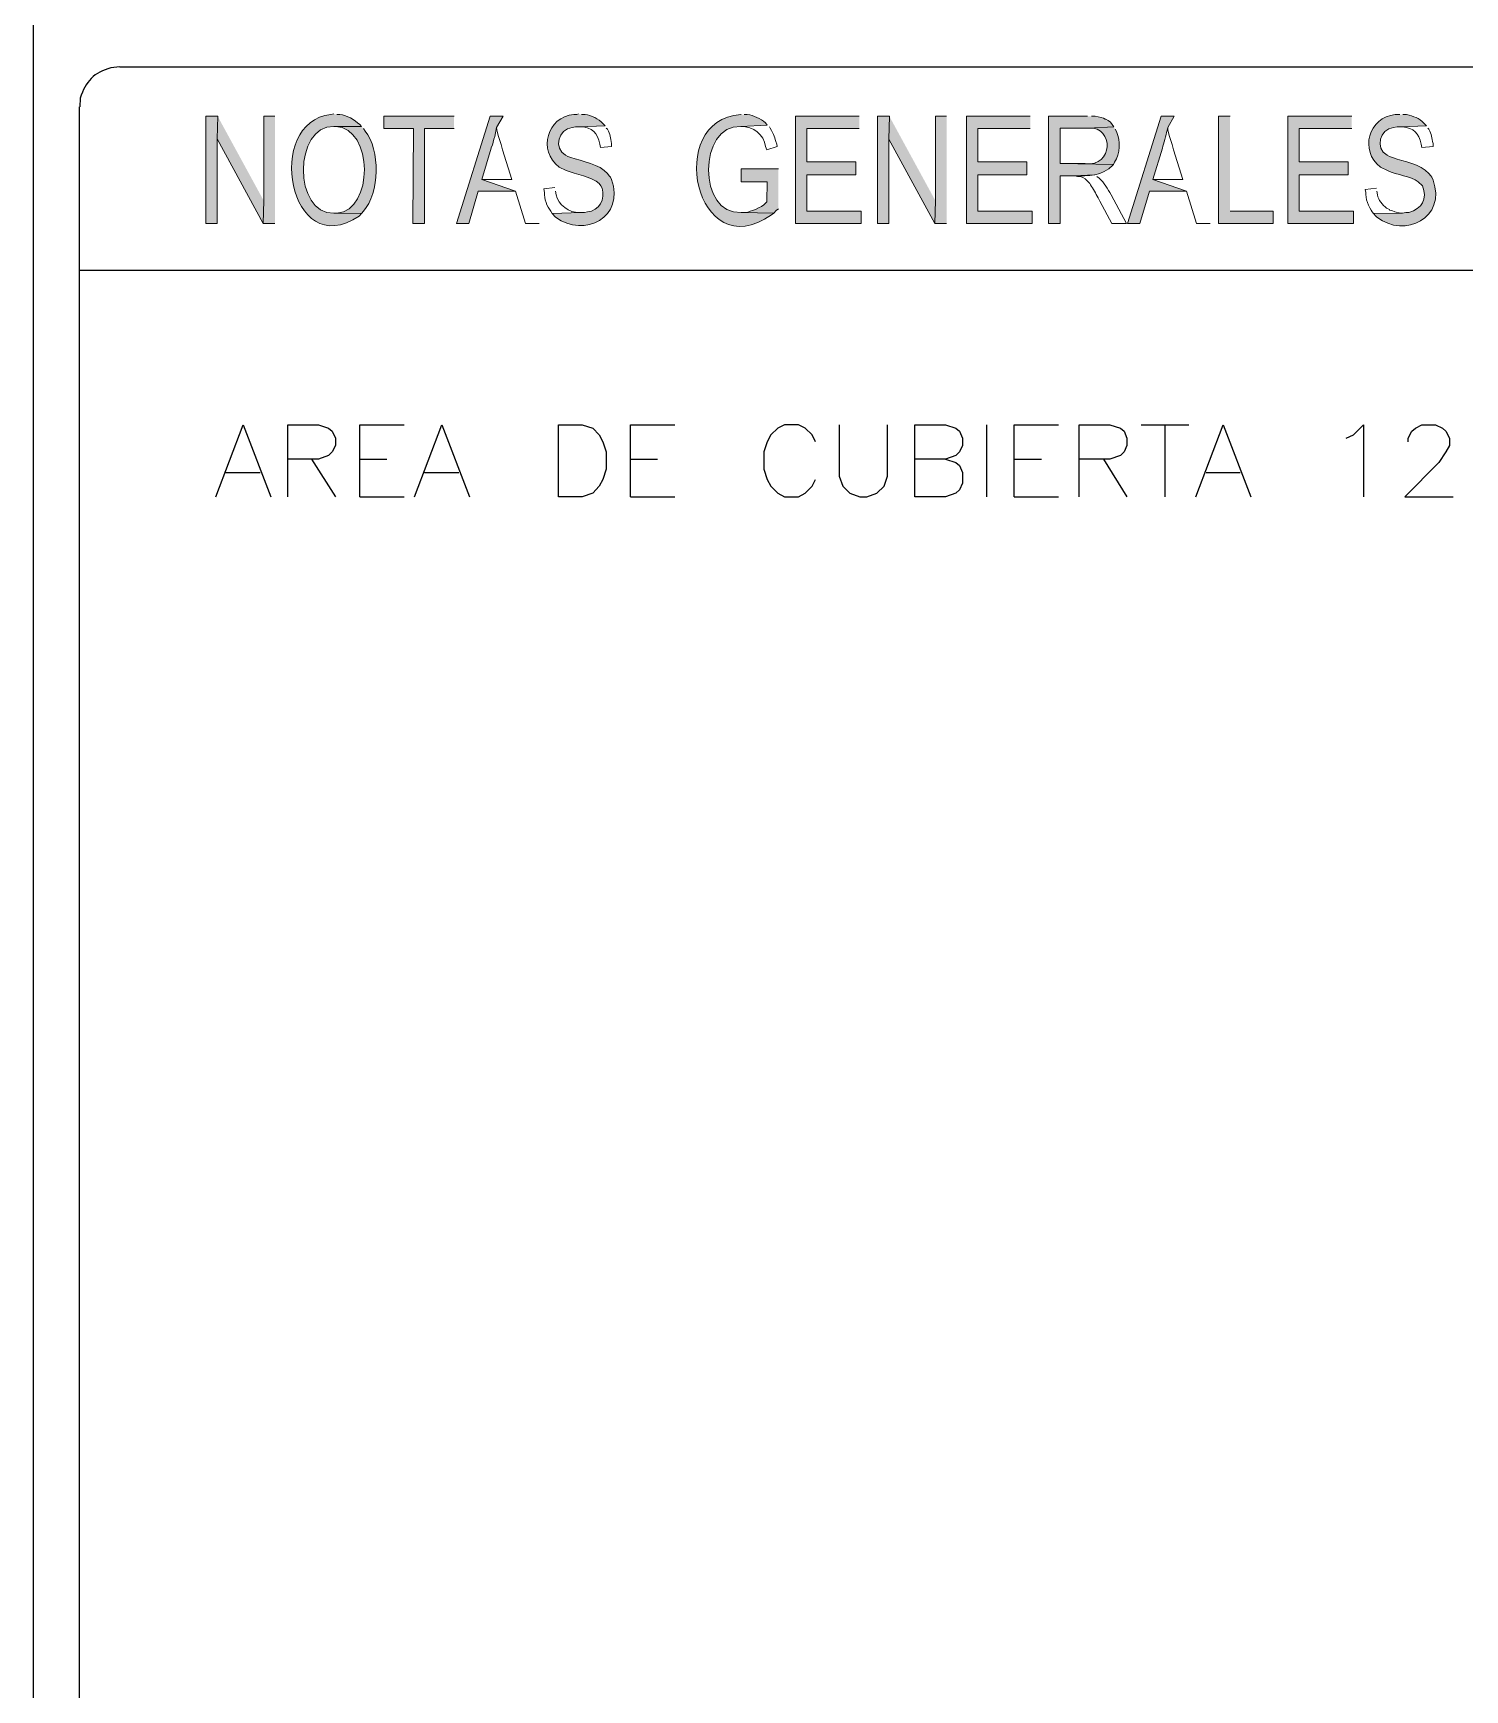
# Model space of a CAD drawing. Header units: inches. Extents: x 5 to 295, y 10 to 227.
# Drawn here: x 250.72 to 269.9, y 102.47 to 124.66 of the extents above; entities that cross this region are included whole.
import ezdxf

# ---------------------------------------------------------------- set-up
doc = ezdxf.new("R2010")
doc.units = ezdxf.units.IN
doc.header["$MEASUREMENT"] = 0
doc.layers.add('1- 1', color=1, linetype='Continuous')
doc.layers.add('1- 3', color=3, linetype='Continuous')

msp = doc.modelspace()

# ---------------------------------------------------------------- hatches: boundary and pattern name
at = {"layer": '1- 3'}
for points in [[(253.196, 123.543), (253.038, 123.543), (253.038, 122.106), (253.188, 122.106), (253.188, 123.243)], [(253.196, 123.543), (253.188, 123.243), (253.804, 122.106), (253.812, 122.414)], [(253.962, 123.543), (253.812, 123.543), (253.812, 122.414), (253.804, 122.106), (253.962, 122.106)], [(256.363, 123.543), (255.423, 123.543), (255.423, 123.378), (255.818, 123.378), (255.81, 122.106), (255.968, 122.106), (255.968, 123.378), (256.363, 123.378)], [(257.019, 123.543), (256.845, 123.543), (256.395, 122.106), (256.561, 122.106), (256.687, 122.54), (257.185, 122.54), (256.735, 122.698), (256.861, 123.117), (256.861, 123.125), (256.877, 123.156), (256.893, 123.235), (256.908, 123.275), (256.932, 123.393)], [(261.79, 123.543), (260.937, 123.543), (260.937, 122.106), (261.814, 122.106), (261.814, 122.272), (261.087, 122.272), (261.087, 122.761), (261.743, 122.761), (261.743, 122.935), (261.087, 122.935), (261.087, 123.378), (261.79, 123.378)], [(262.193, 123.543), (262.035, 123.543), (262.035, 122.106), (262.185, 122.106), (262.185, 123.235)], [(262.193, 123.543), (262.185, 123.235), (262.801, 122.106), (262.809, 122.414)], [(262.959, 123.543), (262.809, 123.543), (262.809, 122.414), (262.801, 122.106), (262.959, 122.106)], [(264.081, 123.543), (263.228, 123.543), (263.228, 122.106), (264.104, 122.106), (264.104, 122.272), (263.378, 122.272), (263.378, 122.761), (264.033, 122.761), (264.033, 122.935), (263.378, 122.935), (263.378, 123.378), (264.081, 123.378)], [(266.758, 123.543), (266.6, 123.543), (266.6, 122.106), (267.335, 122.106), (267.335, 122.272), (266.758, 122.272)], [(268.386, 123.543), (267.532, 123.543), (267.532, 122.106), (268.409, 122.106), (268.409, 122.272), (267.683, 122.272), (267.683, 122.761), (268.338, 122.761), (268.338, 122.935), (267.683, 122.935), (267.683, 123.378), (268.386, 123.378)], [(260.708, 122.84), (260.21, 122.84), (260.21, 122.667), (260.558, 122.667), (260.55, 122.398), (260.51, 122.359), (260.479, 122.335), (260.439, 122.319), (260.4, 122.295), (260.36, 122.28), (260.329, 122.272), (260.289, 122.256), (260.21, 122.256), (260.645, 122.248), (260.676, 122.28), (260.708, 122.303)]]:
    msp.add_hatch(color=256, dxfattribs=at).paths.add_polyline_path(points)
h = msp.add_hatch(color=256, dxfattribs=at)
edge = h.paths.add_edge_path()
edge.add_spline(control_points=[(254.752, 123.575), (254.752, 123.575), (254.713, 123.567), (254.713, 123.567), (253.817, 123.478), (254.145, 121.57), (255.092, 122.208), (255.092, 122.208), (255.123, 122.24), (255.123, 122.24), (255.123, 122.24), (254.752, 122.248), (254.752, 122.248), (254.207, 122.223), (254.211, 123.427), (254.752, 123.409), (254.752, 123.409), (255.123, 123.409), (255.123, 123.409), (255.123, 123.409), (255.1, 123.433), (255.1, 123.433), (255.024, 123.498), (254.934, 123.558), (254.831, 123.567), (254.831, 123.567), (254.792, 123.567), (254.792, 123.567)], knot_values=[0, 0, 0, 0, 0.035278, 0.035278, 0.035278, 0.070556, 0.070556, 0.070556, 0.105833, 0.105833, 0.105833, 0.141111, 0.141111, 0.141111, 0.176389, 0.176389, 0.176389, 0.211667, 0.211667, 0.211667, 0.246944, 0.246944, 0.246944, 0.282222, 0.282222, 0.282222, 0.3175, 0.3175, 0.3175, 0.3175], degree=3, periodic=0)
edge.add_line((254.792, 123.567), (254.752, 123.575))
h = msp.add_hatch(color=256, dxfattribs=at)
edge = h.paths.add_edge_path()
edge.add_spline(control_points=[(255.123, 123.409), (255.123, 123.409), (254.752, 123.409), (254.752, 123.409), (254.752, 123.409), (254.776, 123.409), (254.776, 123.409), (255.283, 123.387), (255.289, 122.279), (254.792, 122.248), (254.792, 122.248), (254.752, 122.248), (254.752, 122.248), (254.752, 122.248), (255.123, 122.24), (255.123, 122.24), (255.123, 122.24), (255.147, 122.272), (255.147, 122.272), (255.369, 122.516), (255.375, 123.095), (255.171, 123.346), (255.171, 123.346), (255.147, 123.378), (255.147, 123.378)], knot_values=[0, 0, 0, 0, 0.035278, 0.035278, 0.035278, 0.070556, 0.070556, 0.070556, 0.105833, 0.105833, 0.105833, 0.141111, 0.141111, 0.141111, 0.176389, 0.176389, 0.176389, 0.211667, 0.211667, 0.211667, 0.246944, 0.246944, 0.246944, 0.282222, 0.282222, 0.282222, 0.282222], degree=3, periodic=0)
edge.add_line((255.147, 123.378), (255.123, 123.409))
h = msp.add_hatch(color=256, dxfattribs=at)
edge = h.paths.add_edge_path()
edge.add_spline(control_points=[(258.03, 123.575), (258.03, 123.575), (258.006, 123.567), (258.006, 123.567), (258.006, 123.567), (257.967, 123.567), (257.967, 123.567), (257.606, 123.539), (257.483, 123.083), (257.769, 122.864), (257.769, 122.864), (257.864, 122.817), (257.864, 122.817), (257.99, 122.762), (258.209, 122.737), (258.307, 122.643), (258.307, 122.643), (258.33, 122.611), (258.33, 122.611), (258.33, 122.611), (258.346, 122.58), (258.346, 122.58), (258.39, 122.438), (258.304, 122.274), (258.149, 122.264), (258.149, 122.264), (258.109, 122.256), (258.109, 122.256), (258.109, 122.256), (258.062, 122.256), (258.062, 122.256), (258.062, 122.256), (257.675, 122.24), (257.675, 122.24), (257.675, 122.24), (257.722, 122.193), (257.722, 122.193), (258.106, 121.903), (258.656, 122.197), (258.472, 122.698), (258.472, 122.698), (258.457, 122.73), (258.457, 122.73), (258.457, 122.73), (258.441, 122.746), (258.441, 122.746), (258.441, 122.746), (258.417, 122.777), (258.417, 122.777), (258.32, 122.901), (258.07, 122.942), (257.927, 122.99), (257.927, 122.99), (257.888, 123.006), (257.888, 123.006), (257.888, 123.006), (257.856, 123.022), (257.856, 123.022), (257.69, 123.118), (257.76, 123.372), (257.943, 123.393), (257.943, 123.393), (257.991, 123.401), (257.991, 123.401), (257.991, 123.401), (258.038, 123.401), (258.038, 123.401), (258.038, 123.401), (258.386, 123.417), (258.386, 123.417), (258.386, 123.417), (258.354, 123.449), (258.354, 123.449), (258.299, 123.51), (258.199, 123.557), (258.117, 123.567), (258.117, 123.567), (258.07, 123.567), (258.07, 123.567)], knot_values=[0, 0, 0, 0, 0.035278, 0.035278, 0.035278, 0.070556, 0.070556, 0.070556, 0.105833, 0.105833, 0.105833, 0.141111, 0.141111, 0.141111, 0.176389, 0.176389, 0.176389, 0.211667, 0.211667, 0.211667, 0.246944, 0.246944, 0.246944, 0.282222, 0.282222, 0.282222, 0.3175, 0.3175, 0.3175, 0.352778, 0.352778, 0.352778, 0.388056, 0.388056, 0.388056, 0.423333, 0.423333, 0.423333, 0.458611, 0.458611, 0.458611, 0.493889, 0.493889, 0.493889, 0.529167, 0.529167, 0.529167, 0.564444, 0.564444, 0.564444, 0.599722, 0.599722, 0.599722, 0.635, 0.635, 0.635, 0.670278, 0.670278, 0.670278, 0.705556, 0.705556, 0.705556, 0.740833, 0.740833, 0.740833, 0.776111, 0.776111, 0.776111, 0.811389, 0.811389, 0.811389, 0.846667, 0.846667, 0.846667, 0.881944, 0.881944, 0.881944, 0.917222, 0.917222, 0.917222, 0.917222], degree=3, periodic=0)
edge.add_line((258.07, 123.567), (258.03, 123.575))
h = msp.add_hatch(color=256, dxfattribs=at)
edge = h.paths.add_edge_path()
edge.add_spline(control_points=[(260.21, 123.567), (260.21, 123.567), (260.202, 123.567), (260.202, 123.567), (259.175, 123.5), (259.594, 121.509), (260.613, 122.224), (260.613, 122.224), (260.645, 122.248), (260.645, 122.248), (260.645, 122.248), (260.21, 122.256), (260.21, 122.256), (259.622, 122.212), (259.63, 123.435), (260.202, 123.409), (260.202, 123.409), (260.558, 123.425), (260.558, 123.425), (260.558, 123.425), (260.534, 123.457), (260.534, 123.457), (260.467, 123.512), (260.377, 123.558), (260.289, 123.567), (260.289, 123.567), (260.25, 123.567), (260.25, 123.567)], knot_values=[0, 0, 0, 0, 0.035278, 0.035278, 0.035278, 0.070556, 0.070556, 0.070556, 0.105833, 0.105833, 0.105833, 0.141111, 0.141111, 0.141111, 0.176389, 0.176389, 0.176389, 0.211667, 0.211667, 0.211667, 0.246944, 0.246944, 0.246944, 0.282222, 0.282222, 0.282222, 0.3175, 0.3175, 0.3175, 0.3175], degree=3, periodic=0)
edge.add_line((260.25, 123.567), (260.21, 123.567))
h = msp.add_hatch(color=256, dxfattribs=at)
edge = h.paths.add_edge_path()
edge.add_spline(control_points=[(264.847, 123.543), (264.847, 123.543), (264.325, 123.543), (264.325, 123.543), (264.325, 123.543), (264.325, 122.106), (264.325, 122.106), (264.325, 122.106), (264.483, 122.106), (264.483, 122.106), (264.483, 122.106), (264.483, 122.746), (264.483, 122.746), (264.483, 122.746), (264.665, 122.746), (264.665, 122.746), (264.865, 122.747), (265.043, 122.739), (265.186, 122.888), (265.186, 122.888), (265.194, 122.896), (265.194, 122.896), (265.194, 122.896), (264.483, 122.911), (264.483, 122.911), (264.483, 122.911), (264.483, 123.385), (264.483, 123.385), (264.483, 123.385), (264.855, 123.385), (264.855, 123.385), (264.855, 123.385), (265.202, 123.401), (265.202, 123.401), (265.202, 123.401), (265.155, 123.464), (265.155, 123.464), (265.155, 123.464), (265.123, 123.488), (265.123, 123.488), (265.123, 123.488), (265.092, 123.504), (265.092, 123.504), (265.092, 123.504), (265.084, 123.504), (265.084, 123.504), (265.084, 123.504), (265.06, 123.52), (265.06, 123.52), (265.06, 123.52), (265.028, 123.528), (265.028, 123.528), (265.028, 123.528), (264.989, 123.535), (264.989, 123.535), (264.989, 123.535), (264.95, 123.543), (264.95, 123.543), (264.95, 123.543), (264.902, 123.543), (264.902, 123.543)], knot_values=[0, 0, 0, 0, 0.035278, 0.035278, 0.035278, 0.070556, 0.070556, 0.070556, 0.105833, 0.105833, 0.105833, 0.141111, 0.141111, 0.141111, 0.176389, 0.176389, 0.176389, 0.211667, 0.211667, 0.211667, 0.246944, 0.246944, 0.246944, 0.282222, 0.282222, 0.282222, 0.3175, 0.3175, 0.3175, 0.352778, 0.352778, 0.352778, 0.388056, 0.388056, 0.388056, 0.423333, 0.423333, 0.423333, 0.458611, 0.458611, 0.458611, 0.493889, 0.493889, 0.493889, 0.529167, 0.529167, 0.529167, 0.564444, 0.564444, 0.564444, 0.599722, 0.599722, 0.599722, 0.635, 0.635, 0.635, 0.670278, 0.670278, 0.670278, 0.705556, 0.705556, 0.705556, 0.705556], degree=3, periodic=0)
edge.add_line((264.902, 123.543), (264.847, 123.543))
h = msp.add_hatch(color=256, dxfattribs=at)
edge = h.paths.add_edge_path()
edge.add_spline(control_points=[(265.202, 123.401), (265.202, 123.401), (264.855, 123.385), (264.855, 123.385), (264.855, 123.385), (264.863, 123.385), (264.863, 123.385), (265.21, 123.408), (265.189, 122.857), (264.815, 122.911), (264.815, 122.911), (264.483, 122.911), (264.483, 122.911), (264.483, 122.911), (265.194, 122.896), (265.194, 122.896), (265.194, 122.896), (265.21, 122.927), (265.21, 122.927), (265.285, 123.048), (265.291, 123.209), (265.234, 123.338), (265.234, 123.338), (265.218, 123.37), (265.218, 123.37)], knot_values=[0, 0, 0, 0, 0.035278, 0.035278, 0.035278, 0.070556, 0.070556, 0.070556, 0.105833, 0.105833, 0.105833, 0.141111, 0.141111, 0.141111, 0.176389, 0.176389, 0.176389, 0.211667, 0.211667, 0.211667, 0.246944, 0.246944, 0.246944, 0.282222, 0.282222, 0.282222, 0.282222], degree=3, periodic=0)
edge.add_line((265.218, 123.37), (265.202, 123.401))
h = msp.add_hatch(color=256, dxfattribs=at)
edge = h.paths.add_edge_path()
edge.add_spline(control_points=[(266.008, 123.543), (266.008, 123.543), (265.834, 123.543), (265.834, 123.543), (265.834, 123.543), (265.384, 122.106), (265.384, 122.106), (265.384, 122.106), (265.55, 122.106), (265.55, 122.106), (265.55, 122.106), (265.676, 122.54), (265.676, 122.54), (265.676, 122.54), (266.174, 122.54), (266.174, 122.54), (266.174, 122.54), (265.724, 122.698), (265.724, 122.698), (265.724, 122.698), (265.85, 123.117), (265.85, 123.117), (265.871, 123.177), (265.9, 123.29), (265.913, 123.354), (265.913, 123.354), (265.921, 123.393), (265.921, 123.393)], knot_values=[0, 0, 0, 0, 0.035278, 0.035278, 0.035278, 0.070556, 0.070556, 0.070556, 0.105833, 0.105833, 0.105833, 0.141111, 0.141111, 0.141111, 0.176389, 0.176389, 0.176389, 0.211667, 0.211667, 0.211667, 0.246944, 0.246944, 0.246944, 0.282222, 0.282222, 0.282222, 0.3175, 0.3175, 0.3175, 0.3175], degree=3, periodic=0)
edge.add_line((265.921, 123.393), (266.008, 123.543))
h = msp.add_hatch(color=256, dxfattribs=at)
edge = h.paths.add_edge_path()
edge.add_spline(control_points=[(269.033, 123.567), (269.033, 123.567), (268.97, 123.567), (268.97, 123.567), (268.613, 123.533), (268.484, 123.078), (268.773, 122.864), (268.773, 122.864), (268.867, 122.817), (268.867, 122.817), (268.993, 122.76), (269.171, 122.739), (269.278, 122.667), (269.278, 122.667), (269.333, 122.611), (269.333, 122.611), (269.405, 122.439), (269.329, 122.303), (269.152, 122.256), (269.152, 122.256), (269.112, 122.256), (269.112, 122.256), (269.112, 122.256), (269.065, 122.248), (269.065, 122.248), (269.065, 122.248), (268.678, 122.24), (268.678, 122.24), (268.678, 122.24), (268.709, 122.208), (268.709, 122.208), (268.709, 122.208), (268.725, 122.193), (268.725, 122.193), (269.096, 121.902), (269.659, 122.186), (269.476, 122.69), (269.476, 122.69), (269.46, 122.73), (269.46, 122.73), (269.46, 122.73), (269.444, 122.746), (269.444, 122.746), (269.444, 122.746), (269.42, 122.777), (269.42, 122.777), (269.298, 122.91), (269.095, 122.936), (268.931, 122.99), (268.931, 122.99), (268.891, 123.006), (268.891, 123.006), (268.891, 123.006), (268.859, 123.022), (268.859, 123.022), (268.693, 123.118), (268.763, 123.372), (268.946, 123.393), (268.946, 123.393), (268.994, 123.401), (268.994, 123.401), (268.994, 123.401), (269.041, 123.401), (269.041, 123.401), (269.041, 123.401), (269.389, 123.417), (269.389, 123.417), (269.389, 123.417), (269.357, 123.449), (269.357, 123.449), (269.289, 123.522), (269.213, 123.542), (269.12, 123.567), (269.12, 123.567), (269.073, 123.567), (269.073, 123.567)], knot_values=[0, 0, 0, 0, 0.035278, 0.035278, 0.035278, 0.070556, 0.070556, 0.070556, 0.105833, 0.105833, 0.105833, 0.141111, 0.141111, 0.141111, 0.176389, 0.176389, 0.176389, 0.211667, 0.211667, 0.211667, 0.246944, 0.246944, 0.246944, 0.282222, 0.282222, 0.282222, 0.3175, 0.3175, 0.3175, 0.352778, 0.352778, 0.352778, 0.388056, 0.388056, 0.388056, 0.423333, 0.423333, 0.423333, 0.458611, 0.458611, 0.458611, 0.493889, 0.493889, 0.493889, 0.529167, 0.529167, 0.529167, 0.564444, 0.564444, 0.564444, 0.599722, 0.599722, 0.599722, 0.635, 0.635, 0.635, 0.670278, 0.670278, 0.670278, 0.705556, 0.705556, 0.705556, 0.740833, 0.740833, 0.740833, 0.776111, 0.776111, 0.776111, 0.811389, 0.811389, 0.811389, 0.846667, 0.846667, 0.846667, 0.881944, 0.881944, 0.881944, 0.881944], degree=3, periodic=0)
edge.add_line((269.073, 123.567), (269.033, 123.567))

# ---------------------------------------------------------------- linework, layer by layer
at = {"layer": '1- 1', "lineweight": 25}
msp.add_lwpolyline([(250.724, 224.491), (250.724, 13.093)], dxfattribs=at)
at = {"layer": '1- 3', "lineweight": 25}
for points in [[(251.885, 124.207), (293.33, 124.207)], [(251.34, 123.67), (251.34, 41.845)], [(251.34, 121.482), (293.867, 121.482)], [(253.172, 118.449), (253.536, 119.412), (253.907, 118.449)], [(254.136, 118.449), (254.136, 119.412), (254.547, 119.412), (254.681, 119.365), (254.728, 119.325), (254.776, 119.231), (254.776, 119.136), (254.728, 119.049), (254.681, 119.002), (254.547, 118.954), (254.136, 118.954)], [(255.1, 118.449), (255.1, 119.412), (255.692, 119.412)], [(255.834, 118.449), (256.198, 119.412), (256.569, 118.449)], [(257.762, 118.449), (257.762, 119.412), (258.077, 119.412), (258.22, 119.365), (258.307, 119.278), (258.354, 119.183), (258.401, 119.049), (258.401, 118.82), (258.354, 118.678), (258.307, 118.591), (258.22, 118.496), (258.077, 118.449), (257.762, 118.449)], [(258.725, 118.449), (258.725, 119.412), (259.318, 119.412)], [(261.205, 119.183), (261.158, 119.278), (261.063, 119.365), (260.976, 119.412), (260.787, 119.412), (260.7, 119.365), (260.605, 119.278), (260.558, 119.183), (260.51, 119.049), (260.51, 118.82), (260.558, 118.678), (260.605, 118.591), (260.7, 118.496), (260.787, 118.449), (260.976, 118.449), (261.063, 118.496), (261.158, 118.591), (261.205, 118.678)], [(261.521, 119.412), (261.521, 118.725), (261.569, 118.591), (261.664, 118.496), (261.798, 118.449), (261.893, 118.449), (262.027, 118.496), (262.122, 118.591), (262.169, 118.725), (262.169, 119.412)], [(262.532, 118.449), (262.532, 119.412), (262.943, 119.412), (263.085, 119.365), (263.133, 119.325), (263.172, 119.231), (263.172, 119.136), (263.133, 119.049), (263.085, 119.002), (262.943, 118.954), (262.532, 118.954)], [(263.496, 119.412), (263.496, 118.449)], [(263.867, 118.449), (263.867, 119.412), (264.46, 119.412)], [(264.736, 118.449), (264.736, 119.412), (265.147, 119.412), (265.289, 119.365), (265.337, 119.325), (265.376, 119.231), (265.376, 119.136), (265.337, 119.049), (265.289, 119.002), (265.147, 118.954), (264.736, 118.954)], [(265.566, 119.412), (266.205, 119.412)], [(265.882, 119.412), (265.882, 118.449)], [(266.3, 118.449), (266.664, 119.412), (267.035, 118.449)], [(268.314, 119.231), (268.409, 119.278), (268.544, 119.412), (268.544, 118.449)], [(269.144, 119.183), (269.144, 119.231), (269.191, 119.325), (269.239, 119.365), (269.326, 119.412), (269.507, 119.412), (269.602, 119.365), (269.649, 119.325), (269.697, 119.231), (269.697, 119.136), (269.649, 119.049), (269.555, 118.907), (269.096, 118.449), (269.744, 118.449)], [(254.452, 118.954), (254.776, 118.449)], [(255.1, 118.954), (255.463, 118.954)], [(258.725, 118.954), (259.089, 118.954)], [(262.943, 118.954), (263.085, 118.907), (263.133, 118.867), (263.172, 118.772), (263.172, 118.63), (263.133, 118.543), (263.085, 118.496), (262.943, 118.449), (262.532, 118.449)], [(263.867, 118.954), (264.231, 118.954)], [(265.06, 118.954), (265.376, 118.449)], [(253.307, 118.772), (253.765, 118.772)], [(255.968, 118.772), (256.427, 118.772)], [(266.435, 118.772), (266.893, 118.772)], [(255.1, 118.449), (255.692, 118.449)], [(258.725, 118.449), (259.318, 118.449)], [(263.867, 118.449), (264.46, 118.449)]]:
    msp.add_lwpolyline(points, dxfattribs=at)
at = {"layer": '1- 3', "lineweight": 0}
for points in [[(253.196, 123.543), (253.038, 123.543), (253.038, 122.106), (253.188, 122.106), (253.188, 123.243)], [(253.196, 123.543), (253.188, 123.243), (253.804, 122.106), (253.812, 122.414)], [(253.962, 123.543), (253.812, 123.543), (253.812, 122.414), (253.804, 122.106), (253.962, 122.106)], [(256.363, 123.543), (255.423, 123.543), (255.423, 123.378), (255.818, 123.378), (255.81, 122.106), (255.968, 122.106), (255.968, 123.378), (256.363, 123.378)], [(257.019, 123.543), (256.845, 123.543), (256.395, 122.106), (256.561, 122.106), (256.687, 122.54), (257.185, 122.54), (256.735, 122.698), (256.861, 123.117), (256.861, 123.125), (256.877, 123.156), (256.893, 123.235), (256.908, 123.275), (256.932, 123.393)], [(261.79, 123.543), (260.937, 123.543), (260.937, 122.106), (261.814, 122.106), (261.814, 122.272), (261.087, 122.272), (261.087, 122.761), (261.743, 122.761), (261.743, 122.935), (261.087, 122.935), (261.087, 123.378), (261.79, 123.378)], [(262.193, 123.543), (262.035, 123.543), (262.035, 122.106), (262.185, 122.106), (262.185, 123.235)], [(262.193, 123.543), (262.185, 123.235), (262.801, 122.106), (262.809, 122.414)], [(262.959, 123.543), (262.809, 123.543), (262.809, 122.414), (262.801, 122.106), (262.959, 122.106)], [(264.081, 123.543), (263.228, 123.543), (263.228, 122.106), (264.104, 122.106), (264.104, 122.272), (263.378, 122.272), (263.378, 122.761), (264.033, 122.761), (264.033, 122.935), (263.378, 122.935), (263.378, 123.378), (264.081, 123.378)], [(266.758, 123.543), (266.6, 123.543), (266.6, 122.106), (267.335, 122.106), (267.335, 122.272), (266.758, 122.272)], [(268.386, 123.543), (267.532, 123.543), (267.532, 122.106), (268.409, 122.106), (268.409, 122.272), (267.683, 122.272), (267.683, 122.761), (268.338, 122.761), (268.338, 122.935), (267.683, 122.935), (267.683, 123.378), (268.386, 123.378)], [(260.708, 122.84), (260.21, 122.84), (260.21, 122.667), (260.558, 122.667), (260.55, 122.398), (260.51, 122.359), (260.479, 122.335), (260.439, 122.319), (260.4, 122.295), (260.36, 122.28), (260.329, 122.272), (260.289, 122.256), (260.21, 122.256), (260.645, 122.248), (260.676, 122.28), (260.708, 122.303)]]:
    msp.add_lwpolyline(points, dxfattribs=at)
at = {"layer": '1- 3', "lineweight": 25}
msp.add_open_spline([(251.885, 124.207), (251.885, 124.207), (251.766, 124.191), (251.766, 124.191), (251.542, 124.139), (251.424, 124.002), (251.355, 123.788), (251.355, 123.788), (251.348, 123.67), (251.348, 123.67)], degree=3, knots=[0, 0, 0, 0, 1, 1, 1, 2, 2, 2, 3, 3, 3, 3], dxfattribs=at)
at = {"layer": '1- 3', "lineweight": 0}
for points, knots in [([(254.752, 123.575), (254.752, 123.575), (254.713, 123.567), (254.713, 123.567), (253.817, 123.478), (254.145, 121.57), (255.092, 122.208), (255.092, 122.208), (255.123, 122.24), (255.123, 122.24), (255.123, 122.24), (254.752, 122.248), (254.752, 122.248), (254.207, 122.223), (254.211, 123.427), (254.752, 123.409), (254.752, 123.409), (255.123, 123.409), (255.123, 123.409), (255.123, 123.409), (255.1, 123.433), (255.1, 123.433), (255.024, 123.498), (254.934, 123.558), (254.831, 123.567), (254.831, 123.567), (254.792, 123.567), (254.792, 123.567)], [0, 0, 0, 0, 1, 1, 1, 2, 2, 2, 3, 3, 3, 4, 4, 4, 5, 5, 5, 6, 6, 6, 7, 7, 7, 8, 8, 8, 9, 9, 9, 9]), ([(255.123, 123.409), (255.123, 123.409), (254.752, 123.409), (254.752, 123.409), (254.752, 123.409), (254.776, 123.409), (254.776, 123.409), (255.283, 123.387), (255.289, 122.279), (254.792, 122.248), (254.792, 122.248), (254.752, 122.248), (254.752, 122.248), (254.752, 122.248), (255.123, 122.24), (255.123, 122.24), (255.123, 122.24), (255.147, 122.272), (255.147, 122.272), (255.369, 122.516), (255.375, 123.095), (255.171, 123.346), (255.171, 123.346), (255.147, 123.378), (255.147, 123.378)], [0, 0, 0, 0, 1, 1, 1, 2, 2, 2, 3, 3, 3, 4, 4, 4, 5, 5, 5, 6, 6, 6, 7, 7, 7, 8, 8, 8, 8]), ([(257.019, 123.543), (257.019, 123.543), (256.932, 123.393), (256.932, 123.393), (256.936, 123.317), (256.993, 123.181), (257.011, 123.093), (257.011, 123.093), (257.138, 122.698), (257.138, 122.698), (257.138, 122.698), (256.735, 122.698), (256.735, 122.698), (256.735, 122.698), (257.185, 122.54), (257.185, 122.54), (257.185, 122.54), (257.319, 122.106), (257.319, 122.106), (257.319, 122.106), (257.501, 122.106), (257.501, 122.106)], [0, 0, 0, 0, 1, 1, 1, 2, 2, 2, 3, 3, 3, 4, 4, 4, 5, 5, 5, 6, 6, 6, 7, 7, 7, 7]), ([(258.03, 123.575), (258.03, 123.575), (258.006, 123.567), (258.006, 123.567), (258.006, 123.567), (257.967, 123.567), (257.967, 123.567), (257.606, 123.539), (257.483, 123.083), (257.769, 122.864), (257.769, 122.864), (257.864, 122.817), (257.864, 122.817), (257.99, 122.762), (258.209, 122.737), (258.307, 122.643), (258.307, 122.643), (258.33, 122.611), (258.33, 122.611), (258.33, 122.611), (258.346, 122.58), (258.346, 122.58), (258.39, 122.438), (258.304, 122.274), (258.149, 122.264), (258.149, 122.264), (258.109, 122.256), (258.109, 122.256), (258.109, 122.256), (258.062, 122.256), (258.062, 122.256), (258.062, 122.256), (257.675, 122.24), (257.675, 122.24), (257.675, 122.24), (257.722, 122.193), (257.722, 122.193), (258.106, 121.903), (258.656, 122.197), (258.472, 122.698), (258.472, 122.698), (258.457, 122.73), (258.457, 122.73), (258.457, 122.73), (258.441, 122.746), (258.441, 122.746), (258.441, 122.746), (258.417, 122.777), (258.417, 122.777), (258.32, 122.901), (258.07, 122.942), (257.927, 122.99), (257.927, 122.99), (257.888, 123.006), (257.888, 123.006), (257.888, 123.006), (257.856, 123.022), (257.856, 123.022), (257.69, 123.118), (257.76, 123.372), (257.943, 123.393), (257.943, 123.393), (257.991, 123.401), (257.991, 123.401), (257.991, 123.401), (258.038, 123.401), (258.038, 123.401), (258.038, 123.401), (258.386, 123.417), (258.386, 123.417), (258.386, 123.417), (258.354, 123.449), (258.354, 123.449), (258.299, 123.51), (258.199, 123.557), (258.117, 123.567), (258.117, 123.567), (258.07, 123.567), (258.07, 123.567)], [0, 0, 0, 0, 1, 1, 1, 2, 2, 2, 3, 3, 3, 4, 4, 4, 5, 5, 5, 6, 6, 6, 7, 7, 7, 8, 8, 8, 9, 9, 9, 10, 10, 10, 11, 11, 11, 12, 12, 12, 13, 13, 13, 14, 14, 14, 15, 15, 15, 16, 16, 16, 17, 17, 17, 18, 18, 18, 19, 19, 19, 20, 20, 20, 21, 21, 21, 22, 22, 22, 23, 23, 23, 24, 24, 24, 25, 25, 25, 26, 26, 26, 26]), ([(258.386, 123.417), (258.386, 123.417), (258.038, 123.401), (258.038, 123.401), (258.038, 123.401), (258.062, 123.401), (258.062, 123.401), (258.208, 123.398), (258.288, 123.315), (258.314, 123.172), (258.314, 123.172), (258.322, 123.125), (258.322, 123.125), (258.322, 123.125), (258.472, 123.141), (258.472, 123.141), (258.472, 123.141), (258.472, 123.18), (258.472, 123.18), (258.46, 123.254), (258.455, 123.303), (258.417, 123.37), (258.417, 123.37), (258.401, 123.385), (258.401, 123.385)], [0, 0, 0, 0, 1, 1, 1, 2, 2, 2, 3, 3, 3, 4, 4, 4, 5, 5, 5, 6, 6, 6, 7, 7, 7, 8, 8, 8, 8]), ([(260.21, 123.567), (260.21, 123.567), (260.202, 123.567), (260.202, 123.567), (259.175, 123.5), (259.594, 121.509), (260.613, 122.224), (260.613, 122.224), (260.645, 122.248), (260.645, 122.248), (260.645, 122.248), (260.21, 122.256), (260.21, 122.256), (259.622, 122.212), (259.63, 123.435), (260.202, 123.409), (260.202, 123.409), (260.558, 123.425), (260.558, 123.425), (260.558, 123.425), (260.534, 123.457), (260.534, 123.457), (260.467, 123.512), (260.377, 123.558), (260.289, 123.567), (260.289, 123.567), (260.25, 123.567), (260.25, 123.567)], [0, 0, 0, 0, 1, 1, 1, 2, 2, 2, 3, 3, 3, 4, 4, 4, 5, 5, 5, 6, 6, 6, 7, 7, 7, 8, 8, 8, 9, 9, 9, 9]), ([(260.558, 123.425), (260.558, 123.425), (260.202, 123.409), (260.202, 123.409), (260.202, 123.409), (260.21, 123.409), (260.21, 123.409), (260.364, 123.41), (260.517, 123.3), (260.534, 123.141), (260.534, 123.141), (260.55, 123.093), (260.55, 123.093), (260.55, 123.093), (260.692, 123.141), (260.692, 123.141), (260.692, 123.141), (260.684, 123.172), (260.684, 123.172), (260.651, 123.267), (260.653, 123.292), (260.597, 123.385), (260.597, 123.385), (260.589, 123.401), (260.589, 123.401)], [0, 0, 0, 0, 1, 1, 1, 2, 2, 2, 3, 3, 3, 4, 4, 4, 5, 5, 5, 6, 6, 6, 7, 7, 7, 8, 8, 8, 8]), ([(264.847, 123.543), (264.847, 123.543), (264.325, 123.543), (264.325, 123.543), (264.325, 123.543), (264.325, 122.106), (264.325, 122.106), (264.325, 122.106), (264.483, 122.106), (264.483, 122.106), (264.483, 122.106), (264.483, 122.746), (264.483, 122.746), (264.483, 122.746), (264.665, 122.746), (264.665, 122.746), (264.865, 122.747), (265.043, 122.739), (265.186, 122.888), (265.186, 122.888), (265.194, 122.896), (265.194, 122.896), (265.194, 122.896), (264.483, 122.911), (264.483, 122.911), (264.483, 122.911), (264.483, 123.385), (264.483, 123.385), (264.483, 123.385), (264.855, 123.385), (264.855, 123.385), (264.855, 123.385), (265.202, 123.401), (265.202, 123.401), (265.202, 123.401), (265.155, 123.464), (265.155, 123.464), (265.155, 123.464), (265.123, 123.488), (265.123, 123.488), (265.123, 123.488), (265.092, 123.504), (265.092, 123.504), (265.092, 123.504), (265.084, 123.504), (265.084, 123.504), (265.084, 123.504), (265.06, 123.52), (265.06, 123.52), (265.06, 123.52), (265.028, 123.528), (265.028, 123.528), (265.028, 123.528), (264.989, 123.535), (264.989, 123.535), (264.989, 123.535), (264.95, 123.543), (264.95, 123.543), (264.95, 123.543), (264.902, 123.543), (264.902, 123.543)], [0, 0, 0, 0, 1, 1, 1, 2, 2, 2, 3, 3, 3, 4, 4, 4, 5, 5, 5, 6, 6, 6, 7, 7, 7, 8, 8, 8, 9, 9, 9, 10, 10, 10, 11, 11, 11, 12, 12, 12, 13, 13, 13, 14, 14, 14, 15, 15, 15, 16, 16, 16, 17, 17, 17, 18, 18, 18, 19, 19, 19, 20, 20, 20, 20]), ([(265.202, 123.401), (265.202, 123.401), (264.855, 123.385), (264.855, 123.385), (264.855, 123.385), (264.863, 123.385), (264.863, 123.385), (265.21, 123.408), (265.189, 122.857), (264.815, 122.911), (264.815, 122.911), (264.483, 122.911), (264.483, 122.911), (264.483, 122.911), (265.194, 122.896), (265.194, 122.896), (265.194, 122.896), (265.21, 122.927), (265.21, 122.927), (265.285, 123.048), (265.291, 123.209), (265.234, 123.338), (265.234, 123.338), (265.218, 123.37), (265.218, 123.37)], [0, 0, 0, 0, 1, 1, 1, 2, 2, 2, 3, 3, 3, 4, 4, 4, 5, 5, 5, 6, 6, 6, 7, 7, 7, 8, 8, 8, 8]), ([(266.008, 123.543), (266.008, 123.543), (265.834, 123.543), (265.834, 123.543), (265.834, 123.543), (265.384, 122.106), (265.384, 122.106), (265.384, 122.106), (265.55, 122.106), (265.55, 122.106), (265.55, 122.106), (265.676, 122.54), (265.676, 122.54), (265.676, 122.54), (266.174, 122.54), (266.174, 122.54), (266.174, 122.54), (265.724, 122.698), (265.724, 122.698), (265.724, 122.698), (265.85, 123.117), (265.85, 123.117), (265.871, 123.177), (265.9, 123.29), (265.913, 123.354), (265.913, 123.354), (265.921, 123.393), (265.921, 123.393)], [0, 0, 0, 0, 1, 1, 1, 2, 2, 2, 3, 3, 3, 4, 4, 4, 5, 5, 5, 6, 6, 6, 7, 7, 7, 8, 8, 8, 9, 9, 9, 9]), ([(266.008, 123.543), (266.008, 123.543), (265.921, 123.393), (265.921, 123.393), (265.925, 123.317), (265.982, 123.181), (266, 123.093), (266, 123.093), (266.126, 122.698), (266.126, 122.698), (266.126, 122.698), (265.724, 122.698), (265.724, 122.698), (265.724, 122.698), (266.174, 122.54), (266.174, 122.54), (266.174, 122.54), (266.308, 122.106), (266.308, 122.106), (266.308, 122.106), (266.49, 122.106), (266.49, 122.106)], [0, 0, 0, 0, 1, 1, 1, 2, 2, 2, 3, 3, 3, 4, 4, 4, 5, 5, 5, 6, 6, 6, 7, 7, 7, 7]), ([(269.033, 123.567), (269.033, 123.567), (268.97, 123.567), (268.97, 123.567), (268.613, 123.533), (268.484, 123.078), (268.773, 122.864), (268.773, 122.864), (268.867, 122.817), (268.867, 122.817), (268.993, 122.76), (269.171, 122.739), (269.278, 122.667), (269.278, 122.667), (269.333, 122.611), (269.333, 122.611), (269.405, 122.439), (269.329, 122.303), (269.152, 122.256), (269.152, 122.256), (269.112, 122.256), (269.112, 122.256), (269.112, 122.256), (269.065, 122.248), (269.065, 122.248), (269.065, 122.248), (268.678, 122.24), (268.678, 122.24), (268.678, 122.24), (268.709, 122.208), (268.709, 122.208), (268.709, 122.208), (268.725, 122.193), (268.725, 122.193), (269.096, 121.902), (269.659, 122.186), (269.476, 122.69), (269.476, 122.69), (269.46, 122.73), (269.46, 122.73), (269.46, 122.73), (269.444, 122.746), (269.444, 122.746), (269.444, 122.746), (269.42, 122.777), (269.42, 122.777), (269.298, 122.91), (269.095, 122.936), (268.931, 122.99), (268.931, 122.99), (268.891, 123.006), (268.891, 123.006), (268.891, 123.006), (268.859, 123.022), (268.859, 123.022), (268.693, 123.118), (268.763, 123.372), (268.946, 123.393), (268.946, 123.393), (268.994, 123.401), (268.994, 123.401), (268.994, 123.401), (269.041, 123.401), (269.041, 123.401), (269.041, 123.401), (269.389, 123.417), (269.389, 123.417), (269.389, 123.417), (269.357, 123.449), (269.357, 123.449), (269.289, 123.522), (269.213, 123.542), (269.12, 123.567), (269.12, 123.567), (269.073, 123.567), (269.073, 123.567)], [0, 0, 0, 0, 1, 1, 1, 2, 2, 2, 3, 3, 3, 4, 4, 4, 5, 5, 5, 6, 6, 6, 7, 7, 7, 8, 8, 8, 9, 9, 9, 10, 10, 10, 11, 11, 11, 12, 12, 12, 13, 13, 13, 14, 14, 14, 15, 15, 15, 16, 16, 16, 17, 17, 17, 18, 18, 18, 19, 19, 19, 20, 20, 20, 21, 21, 21, 22, 22, 22, 23, 23, 23, 24, 24, 24, 25, 25, 25, 25]), ([(269.389, 123.417), (269.389, 123.417), (269.041, 123.401), (269.041, 123.401), (269.041, 123.401), (269.065, 123.401), (269.065, 123.401), (269.215, 123.389), (269.289, 123.319), (269.318, 123.172), (269.318, 123.172), (269.326, 123.125), (269.326, 123.125), (269.326, 123.125), (269.476, 123.141), (269.476, 123.141), (269.476, 123.141), (269.476, 123.18), (269.476, 123.18), (269.458, 123.257), (269.461, 123.299), (269.42, 123.37), (269.42, 123.37), (269.404, 123.385), (269.404, 123.385)], [0, 0, 0, 0, 1, 1, 1, 2, 2, 2, 3, 3, 3, 4, 4, 4, 5, 5, 5, 6, 6, 6, 7, 7, 7, 8, 8, 8, 8]), ([(264.942, 122.761), (264.942, 122.761), (264.665, 122.746), (264.665, 122.746), (264.665, 122.746), (264.673, 122.746), (264.673, 122.746), (264.673, 122.746), (264.713, 122.738), (264.713, 122.738), (264.713, 122.738), (264.752, 122.738), (264.752, 122.738), (264.752, 122.738), (264.784, 122.722), (264.784, 122.722), (264.784, 122.722), (264.815, 122.706), (264.815, 122.706), (264.815, 122.706), (264.878, 122.643), (264.878, 122.643), (264.878, 122.643), (264.886, 122.627), (264.886, 122.627), (264.921, 122.569), (264.959, 122.515), (264.989, 122.453), (264.989, 122.453), (265.013, 122.406), (265.013, 122.406), (265.013, 122.406), (265.171, 122.106), (265.171, 122.106), (265.171, 122.106), (265.368, 122.106), (265.368, 122.106), (265.368, 122.106), (265.163, 122.493), (265.163, 122.493), (265.118, 122.571), (265.071, 122.651), (265.005, 122.714), (265.005, 122.714), (264.973, 122.738), (264.973, 122.738)], [0, 0, 0, 0, 1, 1, 1, 2, 2, 2, 3, 3, 3, 4, 4, 4, 5, 5, 5, 6, 6, 6, 7, 7, 7, 8, 8, 8, 9, 9, 9, 10, 10, 10, 11, 11, 11, 12, 12, 12, 13, 13, 13, 14, 14, 14, 15, 15, 15, 15]), ([(257.714, 122.588), (257.714, 122.588), (257.564, 122.572), (257.564, 122.572), (257.564, 122.572), (257.572, 122.524), (257.572, 122.524), (257.569, 122.436), (257.605, 122.341), (257.659, 122.272), (257.659, 122.272), (257.675, 122.24), (257.675, 122.24), (257.675, 122.24), (258.062, 122.256), (258.062, 122.256), (258.062, 122.256), (258.038, 122.256), (258.038, 122.256), (257.917, 122.246), (257.746, 122.363), (257.73, 122.493), (257.73, 122.493), (257.722, 122.54), (257.722, 122.54)], [0, 0, 0, 0, 1, 1, 1, 2, 2, 2, 3, 3, 3, 4, 4, 4, 5, 5, 5, 6, 6, 6, 7, 7, 7, 8, 8, 8, 8]), ([(268.717, 122.58), (268.717, 122.58), (268.567, 122.564), (268.567, 122.564), (268.567, 122.564), (268.575, 122.524), (268.575, 122.524), (268.564, 122.452), (268.619, 122.319), (268.662, 122.264), (268.662, 122.264), (268.678, 122.24), (268.678, 122.24), (268.678, 122.24), (269.065, 122.248), (269.065, 122.248), (269.065, 122.248), (269.041, 122.248), (269.041, 122.248), (269.041, 122.248), (268.962, 122.264), (268.962, 122.264), (268.962, 122.264), (268.923, 122.28), (268.923, 122.28), (268.923, 122.28), (268.891, 122.287), (268.891, 122.287), (268.891, 122.287), (268.891, 122.295), (268.891, 122.295), (268.891, 122.295), (268.852, 122.311), (268.852, 122.311), (268.801, 122.361), (268.74, 122.417), (268.733, 122.493), (268.733, 122.493), (268.725, 122.54), (268.725, 122.54)], [0, 0, 0, 0, 1, 1, 1, 2, 2, 2, 3, 3, 3, 4, 4, 4, 5, 5, 5, 6, 6, 6, 7, 7, 7, 8, 8, 8, 9, 9, 9, 10, 10, 10, 11, 11, 11, 12, 12, 12, 13, 13, 13, 13])]:
    msp.add_open_spline(points, degree=3, knots=knots, dxfattribs=at)

doc.saveas('drawing.dxf')
